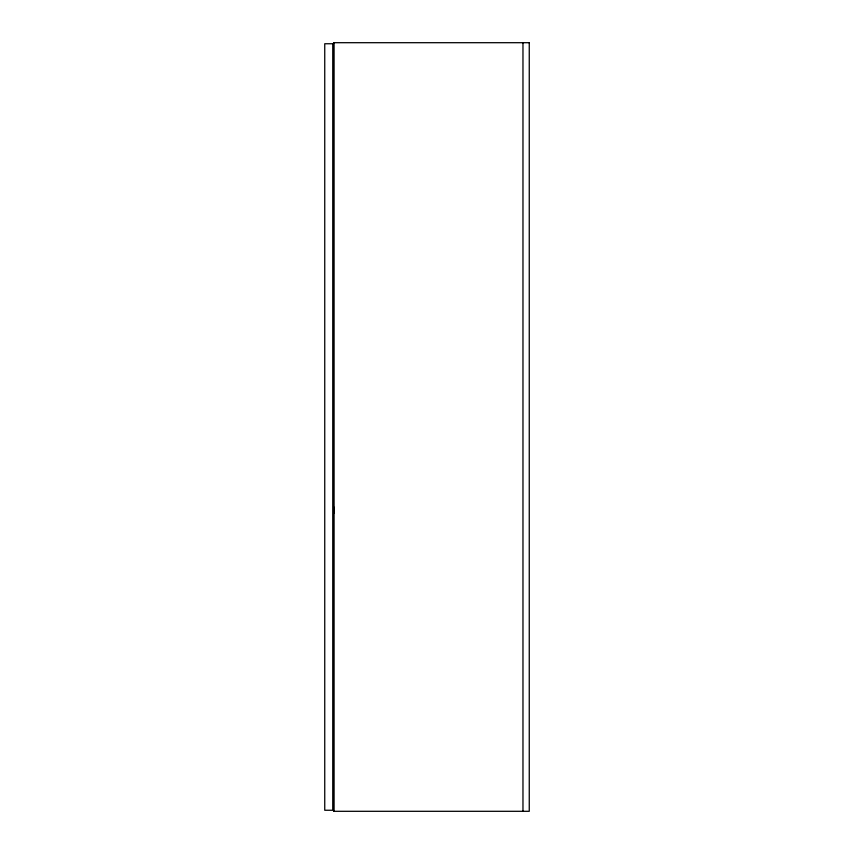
<?xml version="1.0" encoding="UTF-8"?>
<svg xmlns="http://www.w3.org/2000/svg" width="854" height="854" viewBox="0 0 854 854"><rect width="100%" height="100%" fill="white"/><g stroke="black" fill="none" stroke-linecap="round" stroke-linejoin="round"><path stroke-width="1.28" d="M333.829 507.009L333.829 513.297M522.968 42.7L522.968 811.3M333.829 42.7L333.829 811.3M529.256 42.7L333.615 42.7L333.615 811.3L529.256 811.3L529.256 42.7M332.772 43.746L324.744 43.746L324.744 810.254L332.772 810.254L332.772 43.746"/></g></svg>
